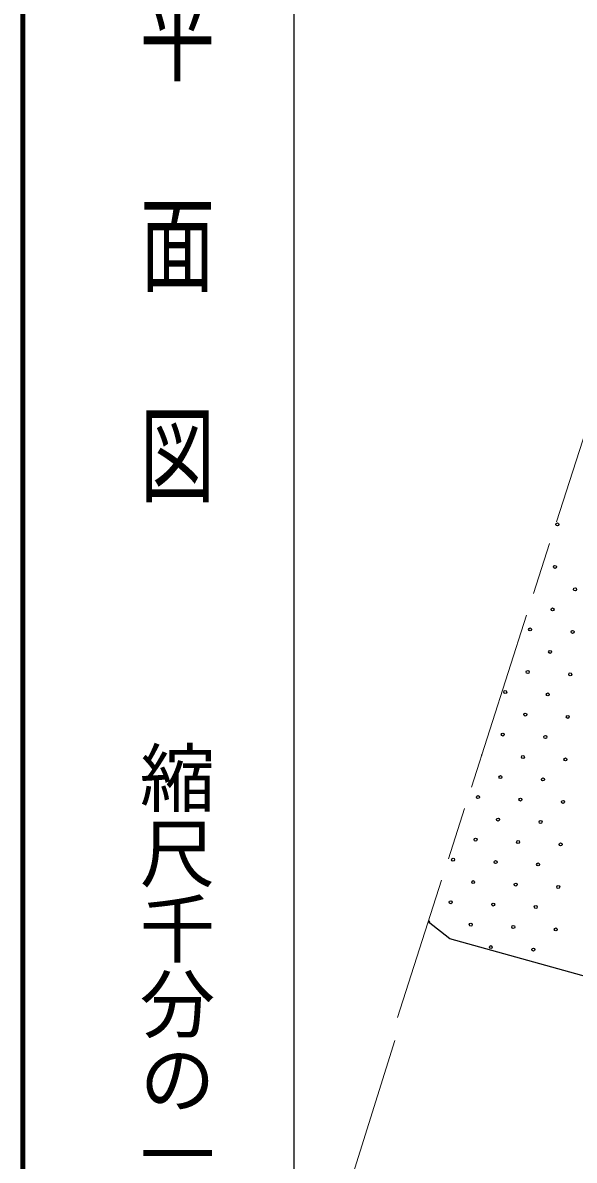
# Model space of a CAD drawing. Units: millimetres, scale not verified. Extents: x 40000 to 680000, y 20000 to 380000.
# Drawn here: x 40000 to 76622, y 263095 to 338656 of the extents above; entities that cross this region are included whole.
import ezdxf
from ezdxf.enums import TextEntityAlignment as Align

# ---------------------------------------------------------------- set-up
doc = ezdxf.new("R2010")
doc.units = ezdxf.units.MM
doc.header["$LTSCALE"] = 1000
doc.linetypes.add('CHAIN', pattern=[18.5, 12, -1.5, 3.5, -1.5])
for name, color, linetype, lineweight in [('M-BGD', 7, 'Continuous', 25), ('M-BMK', 2, 'CHAIN', 13), ('M-TTL', 2, 'Continuous', 140), ('M-TTL-BAND', 7, 'Continuous', 25)]:
    doc.layers.add(name, color=color, linetype=linetype, lineweight=lineweight)
doc.styles.add('@ＭＳ ゴシック', font='')
doc.styles.get('@ＭＳ ゴシック').set_extended_font_data('@MS Gothic')

msp = doc.modelspace()

# ---------------------------------------------------------------- linework, layer by layer
at = {"layer": 'M-BGD'}
for p, q in [((68361, 277803), (66915, 278924)), ((78453, 275006), (68361, 277803))]:
    msp.add_line(p, q, dxfattribs=at)
for centre in [(75500, 305333), (75341, 302509), (76673, 301018), (75181, 299686), (73690, 298353), (76514, 298194), (75022, 296862), (73530, 295529), (76354, 295370), (72039, 294197), (74863, 294038), (73371, 292705), (76195, 292546), (71879, 291373), (74703, 291214), (73212, 289881), (76036, 289722), (71720, 288549), (74544, 288390), (70228, 287217), (73052, 287057), (75876, 286898), (71561, 285725), (74385, 285566), (70069, 284393), (72893, 284234), (75717, 284074), (68577, 283061), (71401, 282901), (74225, 282742), (69910, 281569), (72734, 281410), (75557, 281250), (68418, 280237), (71242, 280077), (74066, 279918), (69750, 278745), (72574, 278586), (75398, 278426), (71083, 277253), (73906, 277094)]:
    msp.add_circle(centre, 99.5, dxfattribs=at)
for centre, start, end in [((70388, 290041), 318.81873, 5.58649), ((66926, 278904), 326.94275, 81.94232)]:
    msp.add_arc(centre, 99.5, start, end, dxfattribs=at)
at = {"layer": 'M-BMK'}
for p, q in [((79113, 316923), (64876, 272571)), ((64711, 271047), (61840, 261864))]:
    msp.add_line(p, q, dxfattribs=at)
at = {"layer": 'M-TTL'}
msp.add_line((40000, 380000), (40000, 20000), dxfattribs=at)
at = {"layer": 'M-TTL-BAND'}
msp.add_line((58000, 370000), (58000, 20000), dxfattribs=at)

# ---------------------------------------------------------------- texts
at = {"layer": 'M-TTL-BAND', "style": '@ＭＳ ゴシック', "width": 1.4}
msp.add_text('平  面  図', height=3666, rotation=270, dxfattribs=at).set_placement((47277, 341475), align=Align.BOTTOM_LEFT)
at = {"layer": 'M-TTL-BAND', "style": '@ＭＳ ゴシック'}
msp.add_text('縮尺千分の一', height=3666, rotation=270, dxfattribs=at).set_placement((47277, 291030), align=Align.BOTTOM_LEFT)

doc.saveas('drawing.dxf')
